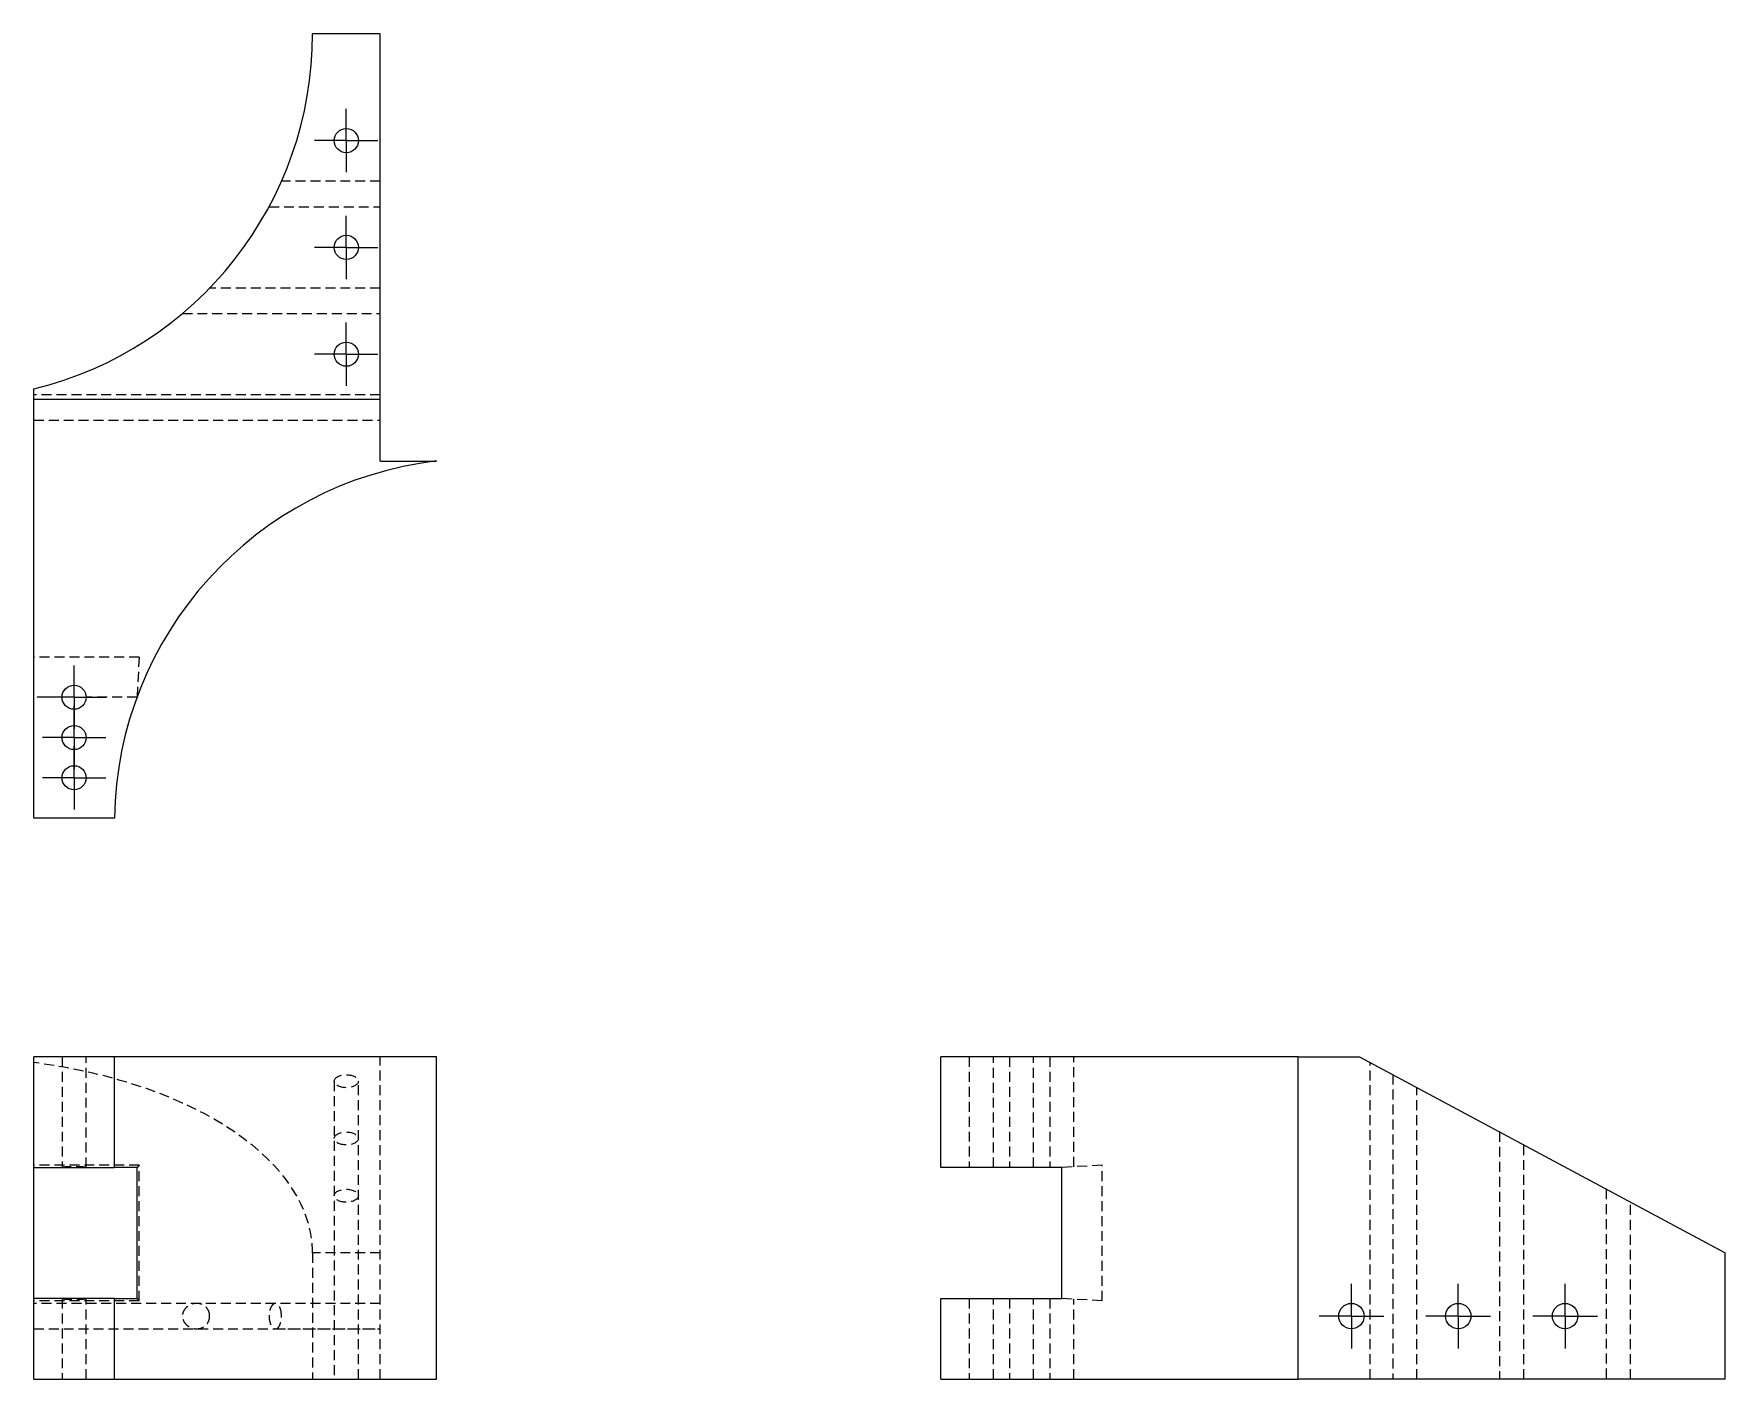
# Model space of a CAD drawing. Header units: millimetres. Extents: x 57 to 273, y 36 to 208.
import ezdxf

# ---------------------------------------------------------------- set-up
doc = ezdxf.new("R2010")
doc.units = ezdxf.units.MM
doc.linetypes.add('HIDDEN', pattern=[1.905, 1.27, -0.635])
doc.layers.add('10', color=7, linetype='Continuous')

# ---------------------------------------------------------------- blocks, each defined once
blk = doc.blocks.new('SW_CENTERMARKSYMBOL_0')
at = {"layer": '10', "color": 0}
for p, q in [((0, 2.5), (0, 4.04)), ((0, 0), (0, 2.5)), ((-2.5, 0), (-4.04, 0)), ((0, 0), (-2.5, 0)), ((0, 0), (0, -2.5)), ((0, 0), (2.5, 0)), ((2.5, 0), (4.04, 0)), ((0, -2.5), (0, -4.04))]:
    blk.add_line(p, q, dxfattribs=at)
blk = doc.blocks.new('SW_CENTERMARKSYMBOL_1')
at = {"layer": '10', "color": 0}
for p, q in [((0, 2.5), (0, 4.04)), ((0, 0), (0, 2.5)), ((-2.5, 0), (-4.04, 0)), ((0, 0), (-2.5, 0)), ((0, 0), (0, -2.5)), ((0, 0), (2.5, 0)), ((2.5, 0), (4.04, 0)), ((0, -2.5), (0, -4.04))]:
    blk.add_line(p, q, dxfattribs=at)
blk = doc.blocks.new('SW_CENTERMARKSYMBOL_2')
at = {"layer": '10', "color": 0}
for p, q in [((0, 2.5), (0, 4.04)), ((0, 0), (0, 2.5)), ((-2.5, 0), (-4.04, 0)), ((0, 0), (-2.5, 0)), ((0, 0), (0, -2.5)), ((0, 0), (2.5, 0)), ((2.5, 0), (4.04, 0)), ((0, -2.5), (0, -4.04))]:
    blk.add_line(p, q, dxfattribs=at)
blk = doc.blocks.new('SW_CENTERMARKSYMBOL_3')
at = {"layer": '10', "color": 0}
for p, q in [((0, 2.5), (0, 4.04)), ((0, 0), (0, 2.5)), ((-2.5, 0), (-4.04, 0)), ((0, 0), (-2.5, 0)), ((0, 0), (0, -2.5)), ((0, 0), (2.5, 0)), ((2.5, 0), (4.04, 0)), ((0, -2.5), (0, -4.04))]:
    blk.add_line(p, q, dxfattribs=at)
blk = doc.blocks.new('SW_CENTERMARKSYMBOL_4')
at = {"layer": '10', "color": 0}
for p, q in [((0, 2.5), (0, 4.04)), ((0, 0), (0, 2.5)), ((-2.5, 0), (-4.04, 0)), ((0, 0), (-2.5, 0)), ((0, 0), (0, -2.5)), ((0, 0), (2.5, 0)), ((2.5, 0), (4.04, 0)), ((0, -2.5), (0, -4.04))]:
    blk.add_line(p, q, dxfattribs=at)
blk = doc.blocks.new('SW_CENTERMARKSYMBOL_5')
at = {"layer": '10', "color": 0}
for p, q in [((0, 2.5), (0, 4.04)), ((0, 0), (0, 2.5)), ((-2.5, 0), (-4.04, 0)), ((0, 0), (-2.5, 0)), ((0, 0), (0, -2.5)), ((0, 0), (2.5, 0)), ((2.5, 0), (4.04, 0)), ((0, -2.5), (0, -4.04))]:
    blk.add_line(p, q, dxfattribs=at)
blk = doc.blocks.new('SW_CENTERMARKSYMBOL_6')
at = {"layer": '10', "color": 0}
for p, q in [((0, 2.5), (0, 4.12)), ((0, 0), (0, 2.5)), ((-2.5, 0), (-4.12, 0)), ((0, 0), (-2.5, 0)), ((0, 0), (0, -2.5)), ((0, 0), (2.5, 0)), ((2.5, 0), (4.12, 0)), ((0, -2.5), (0, -4.12))]:
    blk.add_line(p, q, dxfattribs=at)
blk = doc.blocks.new('SW_CENTERMARKSYMBOL_7')
at = {"layer": '10', "color": 0}
for p, q in [((0, 2.5), (0, 4.12)), ((0, 0), (0, 2.5)), ((-2.5, 0), (-4.12, 0)), ((0, 0), (-2.5, 0)), ((0, 0), (0, -2.5)), ((0, 0), (2.5, 0)), ((2.5, 0), (4.12, 0)), ((0, -2.5), (0, -4.12))]:
    blk.add_line(p, q, dxfattribs=at)
blk = doc.blocks.new('SW_CENTERMARKSYMBOL_8')
at = {"layer": '10', "color": 0}
for p, q in [((0, 2.5), (0, 4.12)), ((0, 0), (0, 2.5)), ((-2.5, 0), (-4.12, 0)), ((0, 0), (-2.5, 0)), ((0, 0), (0, -2.5)), ((0, 0), (2.5, 0)), ((2.5, 0), (4.12, 0)), ((0, -2.5), (0, -4.12))]:
    blk.add_line(p, q, dxfattribs=at)

msp = doc.modelspace()

# ---------------------------------------------------------------- linework, layer by layer
at = {"color": 7, "linetype": 'Continuous', "lineweight": 25}
for p, q in [((101.49, 208), (92.86, 208)), ((101.49, 161.38), (101.49, 208)), ((57.32, 161.38), (57.32, 162.72)), ((101.49, 161.38), (57.32, 161.38)), ((57.32, 108), (57.32, 161.38)), ((101.49, 153.53), (101.49, 161.38)), ((101.49, 153.53), (108.68, 153.53)), ((67.6, 108), (57.32, 108)), ((57.32, 63.46), (57.32, 77.54)), ((67.6, 77.54), (57.32, 77.54)), ((67.6, 63.46), (67.6, 77.54)), ((108.68, 77.54), (67.6, 77.54)), ((108.68, 36.46), (108.68, 77.54)), ((173, 63.46), (173, 77.54)), ((218.53, 77.54), (173, 77.54)), ((218.53, 36.46), (218.53, 77.54)), ((218.53, 77.54), (226.38, 77.54)), ((226.38, 77.54), (273, 52.55)), ((57.32, 63.46), (67.6, 63.46)), ((57.32, 46.73), (57.32, 63.46)), ((70.48, 63.46), (67.6, 63.46)), ((70.48, 46.73), (70.48, 63.46)), ((188.41, 63.46), (173, 63.46)), ((188.41, 46.73), (188.41, 63.46)), ((273, 36.46), (273, 52.55)), ((67.6, 46.73), (57.32, 46.73)), ((57.32, 36.46), (57.32, 46.73)), ((67.6, 36.46), (67.6, 46.73)), ((67.6, 46.73), (70.48, 46.73)), ((173, 36.46), (173, 46.73)), ((173, 46.73), (188.41, 46.73)), ((57.32, 36.46), (67.6, 36.46)), ((67.6, 36.46), (108.68, 36.46)), ((173, 36.46), (218.53, 36.46)), ((273, 36.46), (218.53, 36.46))]:
    msp.add_line(p, q, dxfattribs=at)
at = {"color": 7, "linetype": 'HIDDEN', "lineweight": 18}
for p, q in [((101.49, 189.2), (88.9, 189.2)), ((87.32, 185.95), (101.49, 185.95)), ((101.49, 175.58), (79.74, 175.58)), ((76.27, 172.34), (101.49, 172.34)), ((101.49, 161.96), (57.32, 161.96)), ((57.32, 158.72), (101.49, 158.72)), ((70.75, 128.54), (57.32, 128.54)), ((70.75, 128.54), (70.48, 123.41)), ((60.92, 123.41), (57.32, 123.41)), ((70.48, 123.41), (64, 123.41)), ((60.92, 77.54), (60.92, 63.46)), ((64, 63.46), (64, 77.54)), ((101.49, 36.46), (101.49, 77.54)), ((176.59, 77.54), (176.59, 63.46)), ((179.68, 63.46), (179.68, 77.54)), ((181.73, 77.54), (181.73, 63.46)), ((184.81, 63.46), (184.81, 77.54)), ((186.87, 77.54), (186.87, 63.46)), ((189.95, 63.54), (189.95, 77.54)), ((227.72, 36.46), (227.72, 76.83)), ((95.63, 74.45), (95.63, 36.46)), ((98.71, 36.46), (98.71, 74.45)), ((230.61, 75.28), (230.61, 36.46)), ((233.69, 36.46), (233.69, 73.62)), ((244.23, 67.97), (244.23, 36.46)), ((247.31, 36.46), (247.31, 66.32)), ((70.75, 63.73), (57.32, 63.73)), ((70.75, 63.73), (70.48, 63.46)), ((70.75, 46.46), (70.75, 63.73)), ((193.54, 63.73), (188.41, 63.46)), ((193.54, 46.46), (193.54, 63.73)), ((257.84, 60.67), (257.84, 36.46)), ((260.92, 36.46), (260.92, 59.02)), ((92.86, 52.55), (92.86, 36.46)), ((101.49, 52.55), (92.86, 52.55)), ((70.75, 46.46), (57.32, 46.46)), ((101.49, 46.12), (57.32, 46.12)), ((60.92, 46.73), (60.92, 36.46)), ((64, 36.46), (64, 46.73)), ((70.75, 46.46), (70.48, 46.73)), ((101.49, 46.12), (88.15, 46.12)), ((176.59, 46.73), (176.59, 36.46)), ((179.68, 36.46), (179.68, 46.73)), ((181.73, 46.73), (181.73, 36.46)), ((184.81, 36.46), (184.81, 46.73)), ((186.87, 46.73), (186.87, 36.46)), ((193.54, 46.46), (188.41, 46.73)), ((189.95, 36.46), (189.95, 46.65)), ((57.32, 42.88), (101.49, 42.88)), ((88.15, 42.88), (101.49, 42.88))]:
    msp.add_line(p, q, dxfattribs=at)
at = {"color": 7, "linetype": 'Continuous', "lineweight": 25}
for centre, radius in [((97.17, 194.38), 1.54), ((97.17, 180.77), 1.54), ((97.17, 167.15), 1.54), ((62.46, 123.41), 1.54), ((62.46, 118.27), 1.54), ((62.46, 113.14), 1.54), ((225.34, 44.5), 1.62), ((238.96, 44.5), 1.62), ((252.58, 44.5), 1.62)]:
    msp.add_circle(centre, radius, dxfattribs=at)
for centre, start, end in [((46.24, 208), 283.7491, 0), ((114.21, 107.25), 96.8168, 179.0731)]:
    msp.add_arc(centre, 46.62, start, end, dxfattribs=at)
at = {"color": 7, "linetype": 'HIDDEN', "lineweight": 18}
for centre, major_axis, ratio, start_param, end_param in [((46.24, 52.55), (46.62, 0), 0.536174, 0, 1.330829), ((62.46, 63.46), (1.54, 0), 0.052408, 0, 3.141593), ((62.46, 46.73), (1.54, 0), 0.052408, 3.141593, 6.283185)]:
    msp.add_ellipse(centre, major_axis=major_axis, ratio=ratio, start_param=start_param, end_param=end_param, dxfattribs=at)
for centre in [(97.17, 74.45), (97.17, 67.15), (97.17, 59.85)]:
    msp.add_ellipse(centre, major_axis=(1.54, 0), ratio=0.536174, dxfattribs=at)
for points, knots in [([(79.74, 44.5), (79.74, 44.37), (79.73, 44.24), (79.67, 43.99), (79.62, 43.87), (79.46, 43.55), (79.31, 43.37), (78.99, 43.11), (78.81, 43.02), (78.44, 42.9), (78.25, 42.88), (77.86, 42.88), (77.67, 42.92), (77.39, 43.01), (77.29, 43.05), (77.11, 43.15), (77.02, 43.2), (76.85, 43.33), (76.76, 43.4), (76.61, 43.57), (76.53, 43.67), (76.41, 43.87), (76.36, 43.99), (76.29, 44.24), (76.27, 44.37), (76.27, 44.77), (76.35, 45.03), (76.6, 45.45), (76.76, 45.61), (77.11, 45.87), (77.29, 45.96), (77.67, 46.09), (77.86, 46.12), (78.25, 46.13), (78.44, 46.1), (78.72, 46.01), (78.81, 45.98), (78.98, 45.88), (79.07, 45.83), (79.31, 45.63), (79.46, 45.46), (79.67, 45.03), (79.74, 44.77), (79.74, 44.5)], [0, 0, 0, 0, 0.03125, 0.03125, 0.0625, 0.0625, 0.125, 0.125, 0.1875, 0.1875, 0.25, 0.25, 0.3125, 0.3125, 0.34375, 0.34375, 0.375, 0.375, 0.40625, 0.40625, 0.4375, 0.4375, 0.46875, 0.46875, 0.5, 0.5, 0.5625, 0.5625, 0.625, 0.625, 0.6875, 0.6875, 0.75, 0.75, 0.8125, 0.8125, 0.84375, 0.84375, 0.875, 0.875, 0.9375, 0.9375, 1, 1, 1, 1]), ([(88.9, 44.5), (88.9, 44.39), (88.9, 44.28), (88.87, 44.06), (88.86, 43.95), (88.8, 43.65), (88.74, 43.47), (88.64, 43.25), (88.6, 43.18), (88.52, 43.07), (88.47, 43.03), (88.38, 42.95), (88.34, 42.92), (88.24, 42.89), (88.19, 42.88), (88.04, 42.88), (87.95, 42.92), (87.75, 43.07), (87.66, 43.18), (87.51, 43.47), (87.44, 43.65), (87.34, 44.05), (87.32, 44.27), (87.32, 44.61), (87.32, 44.72), (87.35, 44.94), (87.37, 45.05), (87.44, 45.35), (87.5, 45.53), (87.62, 45.75), (87.67, 45.81), (87.75, 45.92), (87.8, 45.97), (87.94, 46.08), (88.04, 46.12), (88.24, 46.13), (88.34, 46.09), (88.52, 45.94), (88.6, 45.83), (88.74, 45.54), (88.8, 45.36), (88.86, 45.05), (88.87, 44.95), (88.89, 44.73), (88.9, 44.62), (88.9, 44.5)], [0, 0, 0, 0, 0.03125, 0.03125, 0.0625, 0.0625, 0.125, 0.125, 0.15625, 0.15625, 0.1875, 0.1875, 0.21875, 0.21875, 0.25, 0.25, 0.3125, 0.3125, 0.375, 0.375, 0.4375, 0.4375, 0.5, 0.5, 0.53125, 0.53125, 0.5625, 0.5625, 0.625, 0.625, 0.65625, 0.65625, 0.6875, 0.6875, 0.75, 0.75, 0.8125, 0.8125, 0.875, 0.875, 0.9375, 0.9375, 0.96875, 0.96875, 1, 1, 1, 1])]:
    msp.add_open_spline(points, degree=3, knots=knots, dxfattribs=at)

# ---------------------------------------------------------------- block references
at = {"layer": '10'}
for name, p in [('SW_CENTERMARKSYMBOL_3', (97.17, 194.38)), ('SW_CENTERMARKSYMBOL_4', (97.17, 180.77)), ('SW_CENTERMARKSYMBOL_5', (97.17, 167.15)), ('SW_CENTERMARKSYMBOL_2', (62.46, 123.41)), ('SW_CENTERMARKSYMBOL_1', (62.46, 118.27)), ('SW_CENTERMARKSYMBOL_0', (62.46, 113.14)), ('SW_CENTERMARKSYMBOL_8', (225.34, 44.5)), ('SW_CENTERMARKSYMBOL_7', (238.96, 44.5)), ('SW_CENTERMARKSYMBOL_6', (252.58, 44.5))]:
    msp.add_blockref(name, p, dxfattribs=at)

doc.saveas('drawing.dxf')
